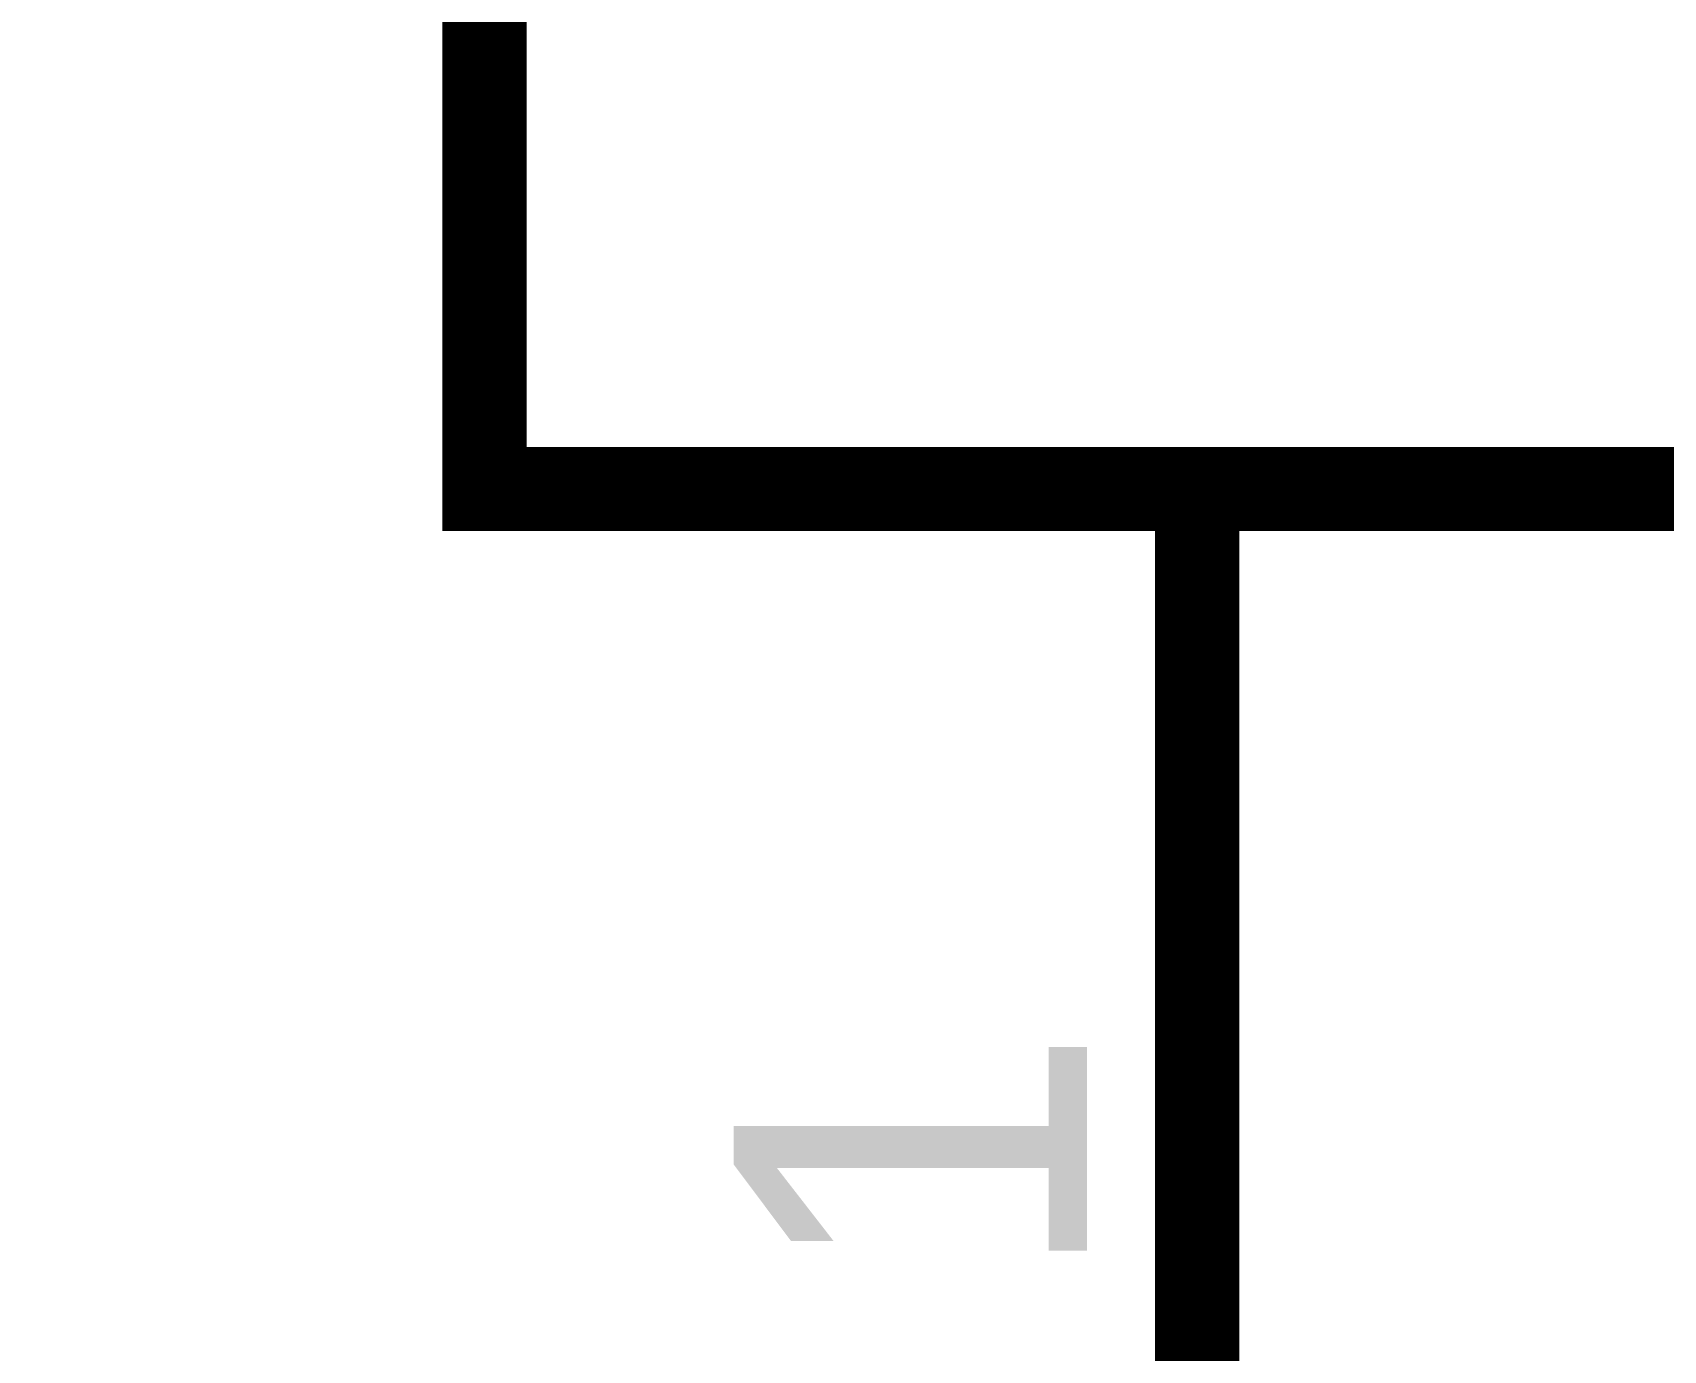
# Model space of a CAD drawing. Header units: inches. Extents: x 0 to 22.3, y 0 to 15.7.
# Drawn here: x 2.8369 to 3.0654, y 5.479 to 5.6638 of the extents above; entities that cross this region are included whole.
import ezdxf

# ---------------------------------------------------------------- set-up
doc = ezdxf.new("R2010")
doc.units = ezdxf.units.IN
doc.header["$MEASUREMENT"] = 0
doc.layers.add('Sheet', color=255, linetype='Continuous')

msp = doc.modelspace()

# ---------------------------------------------------------------- linework, layer by layer
at = {"layer": 'Sheet'}
for points in [[(1.10024, 6.2, 0.0118, 0.0118, 0), (1.70008, 6.2, 0.0118, 0.0118, 0), (1.70008, 5.39997, 0.0118, 0.0118, 0), (2.00023, 5.39997, 0.0118, 0.0118, 0), (3.00012, 5.39997, 0.0118, 0.0118, 0), (3.00012, 5.49986, 0.0118, 0.0118, 0)], [(3.00012, 5.59976, 0.0118, 0.0118, 0), (3.00012, 5.49986, 0.0118, 0.0118, 0)]]:
    msp.add_lwpolyline(points, format="xyseb", dxfattribs=at)
for points in [[(2.90022, 6.1001, 0.0118, 0.0118, 0), (3.50007, 6.1001, 0.0118, 0.0118, 0), (3.50007, 5.59976, 0.0118, 0.0118, 0), (2.90022, 5.59976, 0.0118, 0.0118, 0), (2.90022, 6.1001, 0.0118, 0.0118, 0)], [(2.90022, 6.1001, 0.0039, 0.0039, 0), (2.90022, 5.59976, 0.0039, 0.0039, 0), (3.50007, 5.59976, 0.0039, 0.0039, 0), (3.50007, 6.1001, 0.0039, 0.0039, 0), (2.90022, 6.1001, 0.0039, 0.0039, 0), (2.90022, 6.1001, 0.0039, 0.0039, 0)]]:
    msp.add_lwpolyline(points, format="xyseb", close=True, dxfattribs=at)

# ---------------------------------------------------------------- texts
msp.add_text('1', height=0.0495, rotation=90, dxfattribs=at).set_placement((2.98465, 5.48793))

doc.saveas('drawing.dxf')
